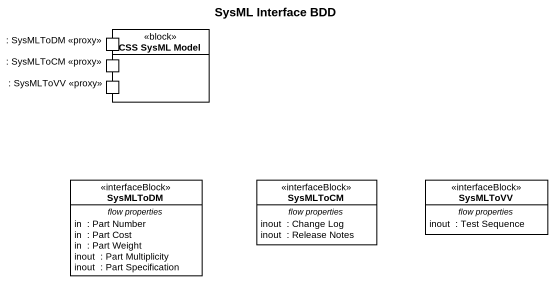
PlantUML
@startuml
title SysML Interface BDD
allowmixing
hide circle
hide empty members
rectangle "CSS SysML Model" as CSS_SysML_Model <<block>> {
  port ": SysMLToDM <<proxy>>" as SysMLToDM_proxy
  port ": SysMLToCM <<proxy>>" as SysMLToCM_proxy
  port ": SysMLToVV <<proxy>>" as SysMLToVV_proxy
}
class SysMLToDM <<interfaceBlock>> {
  -- flow properties --
  in  : Part Number
  in  : Part Cost
  in  : Part Weight
  inout  : Part Multiplicity
  inout  : Part Specification
}
class SysMLToCM <<interfaceBlock>> {
  -- flow properties --
  inout  : Change Log
  inout  : Release Notes
}
class SysMLToVV <<interfaceBlock>> {
  -- flow properties --
  inout  : Test Sequence
}
@enduml
